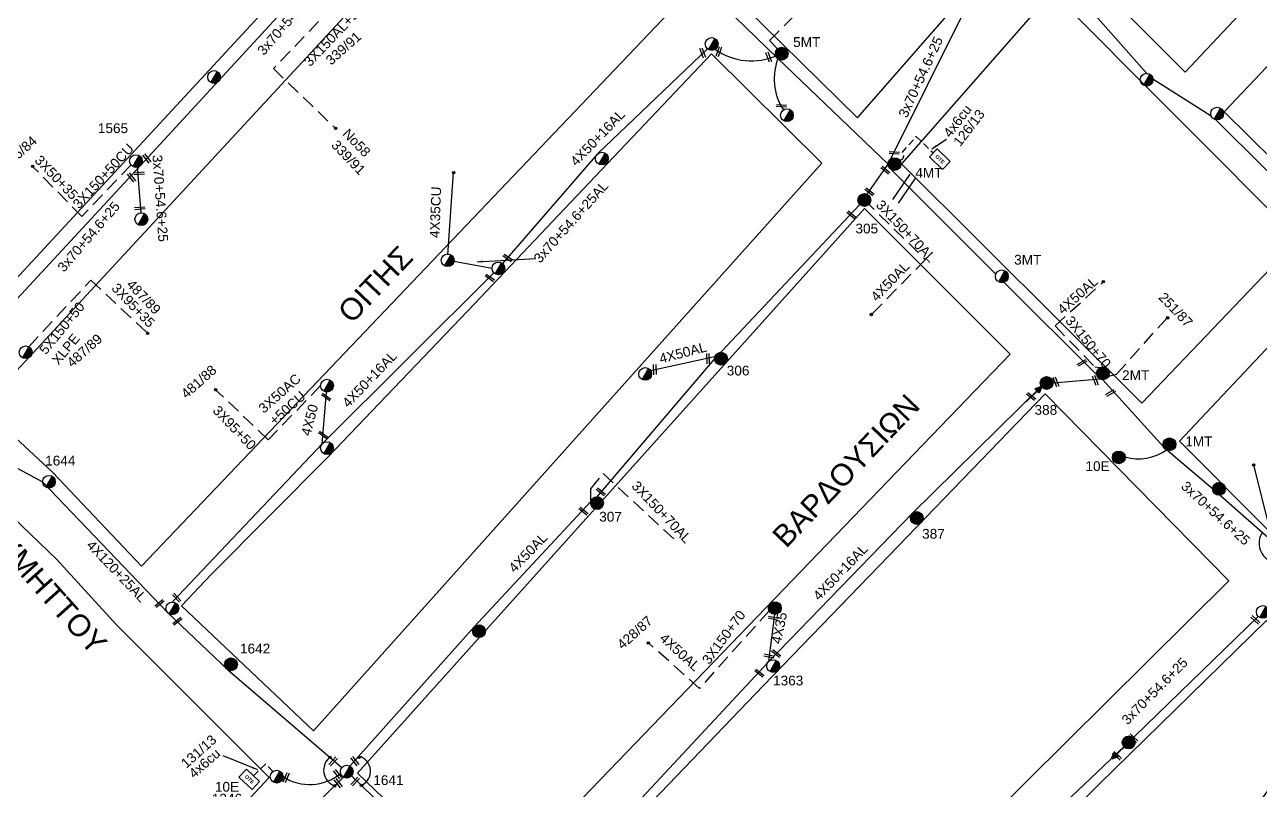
# Model space of a CAD drawing. Header units: millimetres. Extents: x -2449 to 9266, y 48 to 3905.
# Drawn here: x 7761.5 to 7989.7, y 3123.8 to 3265.1 of the extents above; entities that cross this region are included whole.
import ezdxf

# ---------------------------------------------------------------- set-up
doc = ezdxf.new("R2010")
doc.units = ezdxf.units.MM
doc.linetypes.add('DASHED', pattern=[19.05, 12.7, -6.35])
for name, color, linetype in [('Pillar OTE', 7, 'Continuous'), ('Άγνωστα', 7, 'Continuous'), ('Γυμνά εναέρια ΧΤ και ΦΟΠ (3Φ)   4x50+16AL', 7, 'Continuous'), ('Επίτονοι', 7, 'Continuous'), ('Επιγραφές - Σχήματα', 7, 'Continuous'), ('Καλώδια ΧΤ   3x150+50CU', 7, 'DASHED'), ('Καλώδια ΧΤ   3x150+70 XLPE', 7, 'DASHED'), ('Καλώδια ΧΤ   3x150+70AL', 7, 'DASHED'), ('Καλώδια ΧΤ   3x150AL+50CU', 7, 'DASHED'), ('Καλώδια ΧΤ   4x50AL', 7, 'DASHED'), ('Καλώδια ΧΤ   4x6CU', 7, 'DASHED'), ('Μηχανική τομή', 7, 'Continuous'), ('Στύλος Ξύλινος', 7, 'Continuous'), ('Στύλος Ξύλινος @ 1', 7, 'Continuous'), ('Στύλος ΦΜ', 7, 'Continuous'), ('Στύλος ΦΜ @ 1', 7, 'Continuous'), ('Συνδέσεις', 7, 'Continuous'), ('Συνεστραμμένα ΧΤ   3x70+54.6+25 AL', 7, 'SYN_LINE'), ('Συνεστραμμένα ΧΤ   4x120+25 AL', 7, 'SYN_LINE'), ('Τομή', 7, 'Continuous'), ('Υπόβαθρο ΔΕΗ', 7, 'Continuous'), ('Υπόγεια καλώδια Παροχών ΧΤ   4x6', 7, 'DASHED')]:
    doc.layers.add(name, color=color, linetype=linetype)
doc.styles.add('arial', font='arial.ttf')
doc.styles.get("Standard").update_dxf_attribs({"font": 'arial.ttf'})
doc.linetypes.add('SYN_LINE', pattern='A,0.5,-0.0001,["/\\/\\/\\/",Standard,S=0.1,R=0,X=0,Y=-0.05],-0.25', length=0.7501)
doc.dimstyles.new('ISO-25', dxfattribs={"dimtxt": 2.5, "dimasz": 2.5, "dimexe": 1.25, "dimexo": 0.625, "dimtad": 1, "dimtxsty": 'Standard', "dimcen": 2.5, "dimadec": 0, "dimazin": 0, "dimtfac": 1, "dimtmove": 0, "dimatfit": 3, "dimfxl": 0, "dimarcsym": 0})

# ---------------------------------------------------------------- blocks, each defined once
blk = doc.blocks.new('ΥΠΑΡΧΩΝ ΤΣΙΜΕΝΤΕΝΙΟΣ ΣΤΥΛΟΣ')
at = {"layer": 'Στύλος ΦΜ'}
blk.add_hatch(color=7, dxfattribs=at).paths.add_polyline_path([(-1.29, -2.28, 0.574793), (2.62, 0, 0.268822), (1.3, 2.27)])
at = {"layer": 'Στύλος ΦΜ', "color": 7}
blk.add_line((-1.29, -2.28), (1.3, 2.27), dxfattribs=at)
blk.add_circle((0, 0), 2.62, dxfattribs=at)
at = {"layer": 'Στύλος ΦΜ', "flags": 4}
for tag, p in [('ΑΡΙΘΜΟΣ', (-4.68, 8.05)), ('ΤΥΠΟΣ', (-4.91, 3.03))]:
    blk.add_attdef(tag, p, '', height=4, dxfattribs=at)
blk = doc.blocks.new('ΥΠΑΡΧΩΝ ΞΥΛΙΝΟΣ ΣΤΥΛΟΣ')
at = {"layer": 'Στύλος Ξύλινος'}
h = blk.add_hatch(color=7, dxfattribs=at)
h.paths.add_polyline_path([(-2.62, 0, 0.270008), (-1.29, -2.28), (1.3, 2.27, 0.576266)])
h.paths.add_polyline_path([(-1.29, -2.28, 0.574793), (2.62, 0, 0.268822), (1.3, 2.27)])
at = {"layer": 'Στύλος Ξύλινος', "color": 7}
blk.add_line((-1.29, -2.28), (1.3, 2.27), dxfattribs=at)
blk.add_circle((0, 0), 2.62, dxfattribs=at)
at = {"layer": 'Στύλος Ξύλινος', "flags": 4}
for tag, p in [('ΑΡΙΘΜΟΣ', (-4.91, 8.6)), ('ΤΥΠΟΣ', (-4.85, 3.39))]:
    blk.add_attdef(tag, p, '', height=4, dxfattribs=at)
blk = doc.blocks.new('ΜΗΧΑΝΙΚΗ ΤΟΜΗ')
at = {"layer": 'Μηχανική τομή', "ltscale": 40}
for p, q in [((-1.89, 0.78), (1.89, 0.78)), ((1.89, 0), (-1.89, 0))]:
    blk.add_line(p, q, dxfattribs=at)
blk = doc.blocks.new('_ΣΥΝΔΕΣΗ')
at = {"layer": 'Συνδέσεις', "linetype": 'SYN_LINE', "ltscale": 40}
blk.add_hatch(color=256, dxfattribs=at).paths.add_polyline_path([(0.5, -0.01, 1), (-0.5, -0.01, 1)])
at = {"layer": 'Συνδέσεις'}
blk.add_circle((0, -0.01), 0.5, dxfattribs=at)
blk = doc.blocks.new('ΤΟΜΗ')
at = {"layer": 'Τομή', "ltscale": 40}
for p, q in [((-5.68, 0), (5.68, 0)), ((5.68, -2.33), (-5.68, -2.33))]:
    blk.add_line(p, q, dxfattribs=at)
blk = doc.blocks.new('ΕΠΙΤΟΝΟΣ')
at = {"layer": 'Επίτονοι', "lineweight": 40, "ltscale": 40}
blk.add_hatch(color=256, dxfattribs=at).paths.add_polyline_path([(-1.13, 6.47), (0, 9.1), (1.13, 6.47)])
for p, q in [((-1.13, 6.47), (0, 9.1)), ((1.13, 6.47), (-1.13, 6.47)), ((-1.13, 6.47), (0, 6.47)), ((0, 9.1), (1.13, 6.47)), ((0, 6.47), (0, 0))]:
    blk.add_line(p, q, dxfattribs=at)
blk = doc.blocks.new('PILLAR ΟΤΕ')
at = {"layer": 'Pillar OTE', "ltscale": 40}
blk.add_lwpolyline([(-3.31, 2.02), (3.39, 2.02), (3.39, -1.99), (-3.31, -1.99)], close=True, dxfattribs=at)
at = {"layer": 'Pillar OTE', "insert": (-1.81, 0.71), "char_height": 1.3575, "width": 109.961, "attachment_point": 1}
blk.add_mtext('{\\fArial|b1|i0|c161|p34;OTE}', dxfattribs=at)

msp = doc.modelspace()

# ---------------------------------------------------------------- linework, layer by layer
at = {"layer": 'Άγνωστα', "color": 6, "linetype": 'DASHED', "ltscale": 0.2}
msp.add_lwpolyline([(7900.52, 3260.62), (7899.05, 3262.17), (7911.55, 3274.73)], dxfattribs=at)
at = {"layer": 'Άγνωστα', "color": 151, "linetype": 'SYN_LINE', "ltscale": 20}
for points in [[(7953.04, 3273.85), (7968.69, 3256.1)], [(7981.2, 3247.79), (8000.23, 3228.89)], [(7816.47, 3187.7), (7817.25, 3197.28)], [(7816.51, 3187.75), (7788.78, 3158.51)], [(7898.95, 3147.59), (7900.03, 3156.21)]]:
    msp.add_lwpolyline(points, dxfattribs=at)
at = {"layer": 'Άγνωστα', "color": 2, "linetype": 'DASHED', "ltscale": 0.2}
msp.add_lwpolyline([(7819.57, 3268.38), (7818.44, 3268.41), (7807.44, 3256.98), (7818.93, 3245.94)], dxfattribs=at)
at = {"layer": 'Άγνωστα', "linetype": 'SYN_LINE', "ltscale": 20}
msp.add_lwpolyline([(7969.1, 3255.64), (7969.25, 3255.47)], dxfattribs=at)
at = {"layer": 'Άγνωστα', "color": 151, "linetype": 'SYN_LINE', "ltscale": 15}
msp.add_lwpolyline([(7969.85, 3255.09), (7980.59, 3248.28)], dxfattribs=at)
at = {"layer": 'Άγνωστα', "color": 30, "linetype": 'DASHED', "ltscale": 0.2}
msp.add_lwpolyline([(7762.28, 3205.64), (7773.72, 3217.92), (7784.23, 3208.13)], dxfattribs=at)
at = {"layer": 'Άγνωστα', "color": 133, "linetype": 'SYN_LINE', "ltscale": 20}
msp.add_lwpolyline([(7959.12, 3201.91), (7960.09, 3201.79)], dxfattribs=at)
at = {"layer": 'Άγνωστα', "color": 151, "linetype": 'DASHED', "ltscale": 0.2}
for points in [[(7816.16, 3198.46), (7806.5, 3188.48)], [(7806.5, 3188.48), (7796.77, 3197.71)]]:
    msp.add_lwpolyline(points, dxfattribs=at)
at = {"layer": 'Άγνωστα', "color": 133, "linetype": 'SYN_LINE', "ltscale": 8}
msp.add_arc((7967.23, 3193.68), 8.72, 253.255, 305.7235, dxfattribs=at)
at = {"layer": 'Άγνωστα', "linetype": 'Continuous', "ltscale": 0.2}
msp.add_arc((7822.5, 3127.28), 2.87, 294.9204, 75.5532, dxfattribs=at)
at = {"layer": 'Γυμνά εναέρια ΧΤ και ΦΟΠ (3Φ)   4x50+16AL', "color": 6, "ltscale": 0.2}
for points in [[(7887.62, 3260.62), (7867.28, 3241.22), (7849.76, 3220.99)], [(7848.13, 3219.3), (7816.51, 3187.75)]]:
    msp.add_lwpolyline(points, dxfattribs=at)
at = {"layer": 'Γυμνά εναέρια ΧΤ και ΦΟΠ (3Φ)   4x50+16AL', "color": 133, "linetype": 'SYN_LINE', "ltscale": 10}
msp.add_lwpolyline([(7951.39, 3198.95), (7960.02, 3199.71)], dxfattribs=at)
at = {"layer": 'Γυμνά εναέρια ΧΤ και ΦΟΠ (3Φ)   4x50+16AL', "color": 133, "ltscale": 0.2}
msp.add_lwpolyline([(7852.85, 3098.1), (7875.52, 3122.43), (7898.86, 3147.5), (7925.39, 3174.85), (7949.23, 3198.3)], dxfattribs=at)
at = {"layer": 'Γυμνά εναέρια ΧΤ και ΦΟΠ (3Φ)   4x50+16AL', "color": 151, "ltscale": 0.2}
msp.add_lwpolyline([(7770.2, 3072.34), (7793.88, 3100.15), (7820.41, 3126.18)], dxfattribs=at)
at = {"layer": 'Επιγραφές - Σχήματα', "color": 7, "ltscale": 0.15}
for centre, radius, start, end in [((7993.19, 3169.39), 3.74, 148.6457, 250.1632), ((7819.78, 3127.46), 3.06, 128.261, 250.7512)]:
    msp.add_arc(centre, radius, start, end, dxfattribs=at)
at = {"layer": 'Καλώδια ΧΤ   3x150+50CU', "color": 2, "ltscale": 0.2}
msp.add_lwpolyline([(7781.14, 3239.18), (7772.07, 3229.68), (7762.99, 3238.94)], dxfattribs=at)
at = {"layer": 'Καλώδια ΧΤ   3x150+70 XLPE', "color": 133, "ltscale": 0.2}
msp.add_lwpolyline([(7898.98, 3156.86), (7886.09, 3142.55)], dxfattribs=at)
at = {"layer": 'Καλώδια ΧΤ   3x150+70AL', "color": 6, "ltscale": 0.2}
msp.add_lwpolyline([(7916.57, 3232.72), (7927.84, 3221.73)], dxfattribs=at)
at = {"layer": 'Καλώδια ΧΤ   3x150+70AL', "color": 27, "ltscale": 0.2}
msp.add_lwpolyline([(7866.07, 3177.09), (7866.06, 3179.42), (7868.31, 3182.25), (7881.43, 3170.11)], dxfattribs=at)
at = {"layer": 'Καλώδια ΧΤ   3x150AL+50CU', "color": 133, "ltscale": 0.2}
msp.add_lwpolyline([(7951.77, 3209.48), (7959.12, 3201.91)], dxfattribs=at)
at = {"layer": 'Καλώδια ΧΤ   4x50AL', "color": 6, "linetype": 'Continuous', "ltscale": 0.1}
for points in [[(7867.21, 3177.94), (7889.22, 3203.73), (7915.75, 3231.87)], [(7877.07, 3201.28), (7889.2, 3203.92)]]:
    msp.add_lwpolyline(points, dxfattribs=at)
at = {"layer": 'Καλώδια ΧΤ   4x50AL', "color": 6, "ltscale": 0.2}
msp.add_lwpolyline([(7927.84, 3221.73), (7917.83, 3211.56)], dxfattribs=at)
at = {"layer": 'Καλώδια ΧΤ   4x50AL', "color": 133, "ltscale": 0.2}
for points in [[(7951.76, 3209.49), (7960.74, 3217.69)], [(7961.66, 3200.22), (7963.12, 3200.56), (7972.47, 3210.98)], [(7886.09, 3142.55), (7886.09, 3142.55), (7876.78, 3150.93)]]:
    msp.add_lwpolyline(points, dxfattribs=at)
at = {"layer": 'Καλώδια ΧΤ   4x50AL', "color": 27, "linetype": 'Continuous', "ltscale": 0.1}
msp.add_lwpolyline([(7821.57, 3128.22), (7844.53, 3153.91), (7866.07, 3177.09)], dxfattribs=at)
at = {"layer": 'Καλώδια ΧΤ   4x6CU', "color": 151, "linetype": 'DASHED', "ltscale": 0.1}
msp.add_lwpolyline([(7807.36, 3127.22), (7805.98, 3128.61), (7803.77, 3126.4)], dxfattribs=at)
at = {"layer": 'Συνεστραμμένα ΧΤ   3x70+54.6+25 AL', "color": 6, "ltscale": 20}
msp.add_line((7839.63, 3222.63), (7840.67, 3237.8), dxfattribs=at)
at = {"layer": 'Συνεστραμμένα ΧΤ   3x70+54.6+25 AL', "color": 6, "ltscale": 8}
msp.add_line((7847.81, 3220.1), (7840.79, 3221.4), dxfattribs=at)
at = {"layer": 'Συνεστραμμένα ΧΤ   3x70+54.6+25 AL', "color": 6, "linetype": 'SYN_LINE', "ltscale": 20}
for points in [[(7920.95, 3239.36), (7900.5, 3258.9), (7886.81, 3272.27), (7875.39, 3283.81), (7849.35, 3311.29)], [(7921.42, 3240.3), (7934.97, 3267.5)]]:
    msp.add_lwpolyline(points, dxfattribs=at)
at = {"layer": 'Συνεστραμμένα ΧΤ   3x70+54.6+25 AL', "color": 2, "linetype": 'SYN_LINE', "ltscale": 20}
msp.add_lwpolyline([(7753.21, 3207.06), (7782.93, 3239.11), (7819.7, 3279.09), (7842.59, 3303.96)], dxfattribs=at)
at = {"layer": 'Συνεστραμμένα ΧΤ   3x70+54.6+25 AL', "linetype": 'SYN_LINE', "ltscale": 10}
msp.add_lwpolyline([(7782.29, 3238.76), (7782.97, 3230.36)], dxfattribs=at)
at = {"layer": 'Συνεστραμμένα ΧΤ   3x70+54.6+25 AL', "color": 6, "linetype": 'SYN_LINE', "ltscale": 8}
msp.add_lwpolyline([(7917.08, 3233.78), (7920.95, 3239.36)], dxfattribs=at)
at = {"layer": 'Συνεστραμμένα ΧΤ   3x70+54.6+25 AL', "color": 133, "linetype": 'SYN_LINE', "ltscale": 20}
for points in [[(7940.83, 3219.05), (7921.3, 3238.53)], [(7960.1, 3199.84), (7941.69, 3218.2)], [(7971.82, 3187.15), (7960.6, 3199.55)]]:
    msp.add_lwpolyline(points, dxfattribs=at)
at = {"layer": 'Συνεστραμμένα ΧΤ   3x70+54.6+25 AL', "color": 133, "linetype": 'SYN_LINE', "ltscale": 10}
msp.add_lwpolyline([(7992.08, 3169.5), (7980.85, 3179.4), (7972.32, 3186.6)], dxfattribs=at)
at = {"layer": 'Συνεστραμμένα ΧΤ   3x70+54.6+25 AL', "color": 133, "linetype": 'SYN_LINE', "ltscale": 15}
msp.add_lwpolyline([(7992.04, 3169.54), (7988.49, 3183.8)], dxfattribs=at)
at = {"layer": 'Συνεστραμμένα ΧΤ   3x70+54.6+25 AL', "color": 27, "linetype": 'SYN_LINE', "ltscale": 20}
msp.add_lwpolyline([(7915.61, 3082.97), (7942.45, 3110.84), (7964.49, 3131.77), (7989.28, 3155.87)], dxfattribs=at)
at = {"layer": 'Συνεστραμμένα ΧΤ   3x70+54.6+25 AL', "color": 6, "linetype": 'SYN_LINE', "ltscale": 10}
for centre, radius, start, end in [((7895.72, 3270.15), 11.74, 234.8648, 293.8877), ((7910.33, 3255.09), 10.43, 157.4593, 213.3019)]:
    msp.add_arc(centre, radius, start, end, dxfattribs=at)
at = {"layer": 'Συνεστραμμένα ΧΤ   3x70+54.6+25 AL', "color": 151, "linetype": 'SYN_LINE', "ltscale": 10}
msp.add_arc((7814.14, 3133.87), 9.04, 237.0838, 309.2486, dxfattribs=at)
at = {"layer": 'Συνεστραμμένα ΧΤ   4x120+25 AL', "color": 151, "ltscale": 20}
for p, q in [((7741.1, 3193.45), (7764.83, 3180.72)), ((7764.83, 3180.72), (7787.93, 3156.52)), ((7787.93, 3156.52), (7799.03, 3145.99)), ((7799.03, 3145.99), (7820.09, 3127.97))]:
    msp.add_line(p, q, dxfattribs=at)
at = {"layer": 'Συνεστραμμένα ΧΤ   4x120+25 AL', "color": 27, "ltscale": 20}
msp.add_line((7821.88, 3126.44), (7851.42, 3097.89), dxfattribs=at)
at = {"layer": 'Υπόβαθρο ΔΕΗ'}
for points in [[(7955.73, 3276.42), (7975.77, 3256.35), (8094.64, 3382.58), (8080.51, 3395.65)], [(7982.99, 3249), (8102.82, 3375.43), (8122.09, 3358.5), (8001.43, 3230.78), (7982.99, 3249)], [(7816.55, 3330.02), (7841.33, 3306.14), (7745.31, 3202.41), (7718.82, 3228.02), (7816.85, 3329.73)], [(7753.82, 3194.56), (7849.52, 3297.92), (7880.49, 3267.34), (7783.12, 3165.15), (7766.65, 3182.46), (7753.71, 3194.44)], [(7915.32, 3247.91), (7942.99, 3279.61), (7924.91, 3297.99), (7894.41, 3268.36), (7915.32, 3247.91)], [(7967.79, 3195.25), (7996.73, 3225.5), (7951.26, 3271.14), (7923.41, 3239.43), (7967.79, 3195.25)], [(7790.48, 3157.79), (7814.85, 3134.75), (7908.7, 3239.55), (7888.33, 3259.74), (7862.39, 3232.35), (7844.63, 3213.61), (7817.51, 3185.26), (7795.98, 3163.61), (7790.48, 3157.79)], [(7822.97, 3126.93), (7916.57, 3231.14), (7943.5, 3204.25), (7846.83, 3103.99), (7822.97, 3126.93)], [(7974.75, 3188.19), (8002.64, 3217.82), (8022.12, 3199.42), (8044.8, 3176.38)], [(7854.03, 3097.38), (7897.93, 3143.11), (7922.8, 3168.83), (7949.93, 3196.97), (7983.87, 3162.42), (7886.68, 3066.06), (7854.05, 3097.39)], [(7974.75, 3188.19), (8018.9, 3143.91)], [(7704.12, 3142.45), (7746.5, 3186.5), (7767.39, 3166.4), (7778.5, 3154.32), (7806.66, 3126.09), (7763.34, 3079.73), (7704.12, 3142.45)], [(7893.84, 3059.5), (7959.95, 3124.94), (7990.8, 3155.13), (8004.18, 3141.48), (7922.89, 3031.26)]]:
    msp.add_lwpolyline(points, dxfattribs=at)
at = {"layer": 'Υπόγεια καλώδια Παροχών ΧΤ   4x6', "color": 0, "linetype": 'DASHED', "ltscale": 0.1}
msp.add_lwpolyline([(7923.51, 3241.47), (7926.15, 3244.48), (7929.19, 3241.47)], dxfattribs=at)
msp.add_arc((7923.05, 3240.86), 0.769, 270.1761, 53.1814, dxfattribs=at)

# ---------------------------------------------------------------- block references
at = {"layer": 'Pillar OTE', "xscale": 0.5, "yscale": 0.5, "zscale": 0.5}
for p, rotation in [((7930.46, 3240.28), 315.8958986468162), ((7802.98, 3125.8), 316.9422639543602)]:
    msp.add_blockref('PILLAR ΟΤΕ', p, dxfattribs=dict(at, rotation=rotation))
at = {"layer": 'Επίτονοι'}
for p, xscale, yscale, zscale, rotation in [((7946.36, 3195.46), 0.4499999999998552, 0.4499999999998552, 0.4499999999998552, 314.4262990540331), ((7965.16, 3132.39), 0.4499999999998316, 0.4499999999998316, 0.4499999999998316, 134.1184597243315)]:
    msp.add_blockref('ΕΠΙΤΟΝΟΣ', p, dxfattribs=dict(at, xscale=xscale, yscale=yscale, zscale=zscale, rotation=rotation))
at = {"layer": 'Μηχανική τομή'}
for p, xscale, yscale, zscale, rotation in [((7886.52, 3259.81), 0.500000000000004, 0.500000000000004, 0.500000000000004, 290.824015580243), ((7889.5, 3260.2), 0.5000000000000291, 0.5000000000000291, 0.5000000000000291, 251.022966032875), ((7898.69, 3259.03), 0.500000000000004, 0.500000000000004, 0.500000000000004, 290.824015580243), ((7901.26, 3250.3), 0.5000000000000567, 0.5000000000000567, 0.5000000000000567, 175.7684885782068), ((7783.92, 3240.27), 0.4999999999999989, 0.4999999999999989, 0.4999999999999989, 309.2415489733388), ((7922.09, 3241.63), 0.500000000000057, 0.500000000000057, 0.500000000000057, 175.7684885782068), ((7781.09, 3236.74), 0.4999999999999989, 0.4999999999999989, 0.4999999999999989, 309.2415489733388), ((7782.68, 3237.44), 0.5000000000000308, 0.5000000000000308, 0.5000000000000308, 5.217915484181878), ((7920.55, 3238.38), 0.5000000000000265, 0.5000000000000265, 0.5000000000000265, 140.7810715691225), ((7917.64, 3234.39), 0.5000000000000265, 0.5000000000000265, 0.5000000000000265, 140.7810715691225), ((7782.8, 3231.02), 0.5000000000000308, 0.5000000000000308, 0.5000000000000308, 5.217915484181878), ((7914.28, 3230.14), 0.5000000000000265, 0.5000000000000265, 0.5000000000000265, 140.7810715691225), ((7850.59, 3221.89), 0.4999999999999989, 0.4999999999999989, 0.4999999999999989, 324.5093570648642), ((7847.29, 3218.2), 0.4999999999999989, 0.4999999999999989, 0.4999999999999989, 324.5093570648642), ((7887.87, 3203.45), 0.5000000000000263, 0.5000000000000263, 0.5000000000000263, 91.97134285517421), ((7956.84, 3202.5), 0.4999999999999996, 0.4999999999999996, 0.4999999999999996, 30.13463531064678), ((7878.06, 3201.44), 0.5000000000000263, 0.5000000000000263, 0.5000000000000263, 91.97134285517421), ((7952.12, 3199.22), 0.5000000000000131, 0.5000000000000131, 0.5000000000000131, 110.6709136179285), ((7959.37, 3199.49), 0.5000000000000132, 0.5000000000000132, 0.5000000000000132, 110.6709136179285), ((7817.07, 3196.19), 0.4999999999999989, 0.4999999999999989, 0.4999999999999989, 324.5093570648642), ((7947.48, 3196.58), 0.5000000000000118, 0.5000000000000118, 0.5000000000000118, 141.6316657545122), ((7962.08, 3196.93), 0.4999999999999993, 0.4999999999999993, 0.4999999999999993, 30.1346353106468), ((7816.52, 3189.2), 0.4999999999999989, 0.4999999999999989, 0.4999999999999989, 324.5093570648642), ((7868.04, 3179), 0.5000000000000265, 0.5000000000000265, 0.5000000000000265, 140.7810715691225), ((7864.84, 3175.44), 0.5000000000000265, 0.5000000000000265, 0.5000000000000265, 140.7810715691225), ((7789.72, 3159.44), 0.4999999999999565, 0.4999999999999565, 0.4999999999999565, 133.5635408058738), ((7786.31, 3158.4), 0.49999999999996, 0.49999999999996, 0.49999999999996, 218.1587263737433), ((7789.59, 3155.12), 0.49999999999996, 0.49999999999996, 0.49999999999996, 218.1587263737433), ((7899.8, 3155.7), 0.5000000000000001, 0.5000000000000001, 0.5000000000000001, 168.1943595111924), ((7988.62, 3155.07), 0.4999999999999999, 0.4999999999999999, 0.4999999999999999, 317.2928800074006), ((7899.02, 3148.73), 0.5000000000000001, 0.5000000000000001, 0.5000000000000001, 168.1943595111924), ((7900.39, 3149.17), 0.5000000000000118, 0.5000000000000118, 0.5000000000000118, 141.6316657545122), ((7897.29, 3145.51), 0.5000000000000118, 0.5000000000000118, 0.5000000000000118, 141.6316657545122), ((7966.09, 3133.23), 0.4999999999999999, 0.4999999999999999, 0.4999999999999999, 317.2928800074006), ((7822.31, 3129.04), 0.5000000000000117, 0.5000000000000117, 0.5000000000000117, 308.6090698668687), ((7963.09, 3129.99), 0.4999999999999999, 0.4999999999999999, 0.4999999999999999, 317.2928800074006), ((7818.33, 3129.23), 0.4999999999999457, 0.4999999999999457, 0.4999999999999457, 226.3753392317034), ((7809.64, 3126.18), 0.4999999999999457, 0.4999999999999457, 0.4999999999999457, 246.5896442772649), ((7819.13, 3126.63), 0.5000000000000117, 0.5000000000000117, 0.5000000000000117, 308.6090698668687), ((7819.27, 3124.96), 0.5000000000000117, 0.5000000000000117, 0.5000000000000117, 308.6090698668687), ((7822.41, 3125.52), 0.4999999999999457, 0.4999999999999457, 0.4999999999999457, 226.3753392317034)]:
    msp.add_blockref('ΜΗΧΑΝΙΚΗ ΤΟΜΗ', p, dxfattribs=dict(at, xscale=xscale, yscale=yscale, zscale=zscale, rotation=rotation))
at = {"layer": 'Στύλος Ξύλινος @ 1', "ltscale": 40}
ref = msp.add_blockref('ΥΠΑΡΧΩΝ ΞΥΛΙΝΟΣ ΣΤΥΛΟΣ', (7901.31, 3259.75), dxfattribs=dict(at, xscale=0.4499999999998181, yscale=0.4499999999998181, zscale=0.4499999999998181))
ref.add_attrib('ΤΥΠΟΣ', '5ΜΤ', (7903.4, 3260.99), dxfattribs={"layer": 'Στύλος Ξύλινος', "height": 1.8, "flags": 4})
ref = msp.add_blockref('ΥΠΑΡΧΩΝ ΞΥΛΙΝΟΣ ΣΤΥΛΟΣ', (7922.13, 3239.36), dxfattribs=dict(at, xscale=0.4499999999998181, yscale=0.4499999999998181, zscale=0.4499999999998181))
ref.add_attrib('ΤΥΠΟΣ', '4ΜΤ', (7925.97, 3236.83), dxfattribs={"layer": 'Στύλος Ξύλινος', "height": 1.8, "flags": 4})
ref = msp.add_blockref('ΥΠΑΡΧΩΝ ΞΥΛΙΝΟΣ ΣΤΥΛΟΣ', (7916.56, 3232.72), dxfattribs=dict(at, xscale=0.4499999999998181, yscale=0.4499999999998181, zscale=0.4499999999998181))
ref.add_attrib('ΑΡΙΘΜΟΣ', '305', (7914.91, 3226.56), dxfattribs={"layer": 'Στύλος Ξύλινος', "height": 1.8, "flags": 4})
ref = msp.add_blockref('ΥΠΑΡΧΩΝ ΞΥΛΙΝΟΣ ΣΤΥΛΟΣ', (7890.08, 3203.43), dxfattribs=dict(at, xscale=0.4499999999998181, yscale=0.4499999999998181, zscale=0.4499999999998181))
ref.add_attrib('ΑΡΙΘΜΟΣ', '306', (7891.15, 3200.34), dxfattribs={"layer": 'Στύλος Ξύλινος', "height": 1.8, "flags": 4})
ref = msp.add_blockref('ΥΠΑΡΧΩΝ ΞΥΛΙΝΟΣ ΣΤΥΛΟΣ', (7960.6, 3200.73), dxfattribs=dict(at, xscale=0.4499999999998181, yscale=0.4499999999998181, zscale=0.4499999999998181))
ref.add_attrib('ΤΥΠΟΣ', '2ΜΤ', (7964.14, 3199.49), dxfattribs={"layer": 'Στύλος Ξύλινος', "height": 1.8, "flags": 4})
ref = msp.add_blockref('ΥΠΑΡΧΩΝ ΞΥΛΙΝΟΣ ΣΤΥΛΟΣ', (7950.21, 3198.95), dxfattribs=dict(at, xscale=0.4499999999998181, yscale=0.4499999999998181, zscale=0.4499999999998181))
ref.add_attrib('ΑΡΙΘΜΟΣ', '388', (7947.97, 3193.08), dxfattribs={"layer": 'Στύλος Ξύλινος', "height": 1.8, "flags": 4})
ref = msp.add_blockref('ΥΠΑΡΧΩΝ ΞΥΛΙΝΟΣ ΣΤΥΛΟΣ', (7972.9, 3187.63), dxfattribs=dict(at, xscale=0.4499999999998181, yscale=0.4499999999998181, zscale=0.4499999999998181))
ref.add_attrib('ΤΥΠΟΣ', '1ΜΤ', (7975.8, 3187.27), dxfattribs={"layer": 'Στύλος Ξύλινος', "height": 1.8, "flags": 4})
ref = msp.add_blockref('ΥΠΑΡΧΩΝ ΞΥΛΙΝΟΣ ΣΤΥΛΟΣ', (7963.54, 3185.21), dxfattribs=dict(at, xscale=0.4499999999998181, yscale=0.4499999999998181, zscale=0.4499999999998181))
ref.add_attrib('ΑΡΙΘΜΟΣ', '10Ε', (7957.38, 3182.69), dxfattribs={"layer": 'Στύλος Ξύλινος', "height": 1.8, "flags": 4})
at = {"layer": 'Στύλος Ξύλινος @ 1', "ltscale": 40, "xscale": 0.4499999999998181, "yscale": 0.4499999999998181, "zscale": 0.4499999999998181}
for p in [(7982.02, 3179.4), (7900.03, 3157.39), (7845.41, 3153.13), (7965.35, 3132.58)]:
    msp.add_blockref('ΥΠΑΡΧΩΝ ΞΥΛΙΝΟΣ ΣΤΥΛΟΣ', p, dxfattribs=at)
at = {"layer": 'Στύλος Ξύλινος @ 1', "ltscale": 40}
ref = msp.add_blockref('ΥΠΑΡΧΩΝ ΞΥΛΙΝΟΣ ΣΤΥΛΟΣ', (7867.21, 3176.76), dxfattribs=dict(at, xscale=0.4499999999998181, yscale=0.4499999999998181, zscale=0.4499999999998181))
ref.add_attrib('ΑΡΙΘΜΟΣ', '307', (7867.6, 3173.36), dxfattribs={"layer": 'Στύλος Ξύλινος', "height": 1.8, "flags": 4})
ref = msp.add_blockref('ΥΠΑΡΧΩΝ ΞΥΛΙΝΟΣ ΣΤΥΛΟΣ', (7926.23, 3174.03), dxfattribs=dict(at, xscale=0.4499999999998181, yscale=0.4499999999998181, zscale=0.4499999999998181))
ref.add_attrib('ΑΡΙΘΜΟΣ', '387', (7927.22, 3170.21), dxfattribs={"layer": 'Στύλος Ξύλινος', "height": 1.8, "flags": 4})
ref = msp.add_blockref('ΥΠΑΡΧΩΝ ΞΥΛΙΝΟΣ ΣΤΥΛΟΣ', (7799.61, 3147.01), dxfattribs=dict(at, xscale=0.4499999999998181, yscale=0.4499999999998181, zscale=0.4499999999998181))
ref.add_attrib('ΤΥΠΟΣ', '1642', (7801.27, 3149.02), dxfattribs={"layer": 'Στύλος Ξύλινος', "height": 1.8, "flags": 4})
at = {"layer": 'Στύλος ΦΜ @ 1', "ltscale": 40, "xscale": 0.4499999999998181, "yscale": 0.4499999999998181, "zscale": 0.4499999999998181}
for p in [(7888.37, 3261.53), (7796.49, 3255.43), (7968.69, 3254.92), (7902.26, 3248.38), (7981.7, 3248.68), (7868.09, 3240.37), (7783.07, 3229.19), (7839.63, 3221.61), (7848.99, 3220.1), (7761.7, 3204.62), (7876.09, 3200.62), (7817.34, 3198.46), (7817.34, 3186.92), (7788.78, 3157.33), (7990.13, 3156.69)]:
    msp.add_blockref('ΥΠΑΡΧΩΝ ΤΣΙΜΕΝΤΕΝΙΟΣ ΣΤΥΛΟΣ', p, dxfattribs=at)
at = {"layer": 'Στύλος ΦΜ @ 1', "ltscale": 40}
ref = msp.add_blockref('ΥΠΑΡΧΩΝ ΤΣΙΜΕΝΤΕΝΙΟΣ ΣΤΥΛΟΣ', (7782.06, 3239.91), dxfattribs=dict(at, xscale=0.4499999999998181, yscale=0.4499999999998181, zscale=0.4499999999998181))
ref.add_attrib('ΑΡΙΘΜΟΣ', '1565', (7775.03, 3245.08), dxfattribs={"layer": 'Στύλος ΦΜ', "height": 1.8, "flags": 4})
ref = msp.add_blockref('ΥΠΑΡΧΩΝ ΤΣΙΜΕΝΤΕΝΙΟΣ ΣΤΥΛΟΣ', (7941.94, 3218.63), dxfattribs=dict(at, xscale=0.4499999999998181, yscale=0.4499999999998181, zscale=0.4499999999998181))
ref.add_attrib('ΤΥΠΟΣ', '3ΜΤ', (7944.21, 3220.8), dxfattribs={"layer": 'Στύλος ΦΜ', "height": 1.8, "flags": 4})
ref = msp.add_blockref('ΥΠΑΡΧΩΝ ΤΣΙΜΕΝΤΕΝΙΟΣ ΣΤΥΛΟΣ', (7766, 3180.72), dxfattribs=dict(at, xscale=0.4499999999998181, yscale=0.4499999999998181, zscale=0.4499999999998181))
ref.add_attrib('ΤΥΠΟΣ', '1644', (7765.3, 3183.71), dxfattribs={"layer": 'Στύλος ΦΜ', "height": 1.8, "flags": 4})
ref = msp.add_blockref('ΥΠΑΡΧΩΝ ΤΣΙΜΕΝΤΕΝΙΟΣ ΣΤΥΛΟΣ', (7899.72, 3146.69), dxfattribs=dict(at, xscale=0.4499999999998181, yscale=0.4499999999998181, zscale=0.4499999999998181))
ref.add_attrib('ΑΡΙΘΜΟΣ', '1363', (7899.69, 3143.12), dxfattribs={"layer": 'Στύλος ΦΜ', "height": 1.8, "flags": 4})
ref = msp.add_blockref('ΥΠΑΡΧΩΝ ΤΣΙΜΕΝΤΕΝΙΟΣ ΣΤΥΛΟΣ', (7820.99, 3127.2), dxfattribs=dict(at, xscale=0.4499999999998181, yscale=0.4499999999998181, zscale=0.4499999999998181))
ref.add_attrib('ΑΡΙΘΜΟΣ', '1641', (7825.88, 3124.73), dxfattribs={"layer": 'Στύλος ΦΜ', "height": 1.8, "flags": 4})
ref = msp.add_blockref('ΥΠΑΡΧΩΝ ΤΣΙΜΕΝΤΕΝΙΟΣ ΣΤΥΛΟΣ', (7808.05, 3126.27), dxfattribs=dict(at, xscale=0.4499999999998181, yscale=0.4499999999998181, zscale=0.4499999999998181))
ref.add_attrib('ΤΥΠΟΣ', '10Ε', (7796.64, 3123.51), dxfattribs={"layer": 'Στύλος ΦΜ', "height": 1.8, "flags": 4})
ref.add_attrib('ΑΡΙΘΜΟΣ', '1346', (7796.08, 3121.31), dxfattribs={"layer": 'Στύλος ΦΜ', "height": 1.8, "flags": 4})
at = {"layer": 'Συνδέσεις', "xscale": 0.4500000000000455, "yscale": 0.4500000000000455, "zscale": 0.4500000000000455}
for p in [(7818.93, 3245.95), (7763, 3238.95), (7840.75, 3237.79), (7960.67, 3217.65), (7917.86, 3211.6), (7972.55, 3210.98), (7784.23, 3208.14), (7796.77, 3197.72), (7988.44, 3183.82), (7876.66, 3150.96), (7817.89, 3129.86), (7823.23, 3129.84), (7818.77, 3124.58), (7823.71, 3124.68)]:
    msp.add_blockref('_ΣΥΝΔΕΣΗ', p, dxfattribs=at)
at = {"layer": 'Τομή', "xscale": 0.4999999999999817, "yscale": 0.4999999999999817, "zscale": 0.4999999999999817, "rotation": 55.67736179143022}
msp.add_blockref('ΤΟΜΗ', (7923.41, 3235.14), dxfattribs=at)

# ---------------------------------------------------------------- texts
at = {"layer": 'Άγνωστα', "linetype": 'SYN_LINE', "ltscale": 20, "char_height": 1.8, "width": 69.1904, "attachment_point": 1, "style": 'arial'}
for s, insert, rotation in [('3X150AL+50CU', (7812.9, 3258.46), 46.3484), ('3x70+54.6+25', (7922.77, 3248.51), 65.2548), ('3X50+35', (7764.52, 3241.18), 313.8352), ('4X35CU', (7836.3, 3225.75), 88.0398), ('3X95+35', (7778.72, 3217.57), 313.8352), ('5X150+50\\PXLPE', (7764.05, 3205.18), 50.7255), ('3X50AC\\P+50CU', (7804.5, 3194.59), 41.6909), ('3X95+50', (7797.4, 3194.98), 313.8352), ('4X50', (7812.51, 3189.51), 75.4962), ('4X35', (7899.38, 3151.03), 78.4888)]:
    msp.add_mtext(s, dxfattribs=dict(at, insert=insert, rotation=rotation))
at = {"layer": 'Γυμνά εναέρια ΧΤ και ΦΟΠ (3Φ)   4x50+16AL', "ltscale": 40, "char_height": 1.8, "width": 69.1904, "attachment_point": 1, "rotation": 46.1418, "style": 'arial'}
for insert in [(7862.07, 3240.1), (7819.97, 3195.52), (7906.89, 3159.89)]:
    msp.add_mtext('4X50+16AL', dxfattribs=dict(at, insert=insert))
at = {"layer": 'Επιγραφές - Σχήματα', "linetype": 'SYN_LINE', "ltscale": 20, "char_height": 1.8, "width": 69.1904, "attachment_point": 1, "style": 'arial'}
for s, insert, rotation in [('339/91', (7816.9, 3258.85), 41.6909), ('286/84', (7757.03, 3239.61), 41.6909), ('Nο58', (7821.39, 3246.09), 313.8352), ('339/91', (7819.29, 3243.99), 313.8352), ('487/89', (7781.5, 3218.23), 313.8352), ('251/87', (7972.03, 3215.87), 313.8352), ('487/89', (7769.09, 3203.05), 41.6909), ('481/88', (7790.19, 3197.3), 41.6909), ('428/87', (7870.7, 3150.99), 41.6909), ('131/13', (7790.18, 3129.06), 41.6909), ('4x6cu', (7791.62, 3127.19), 41.6909)]:
    msp.add_mtext(s, dxfattribs=dict(at, insert=insert, rotation=rotation))
at = {"layer": 'Επιγραφές - Σχήματα', "char_height": 4, "width": 157.7424, "attachment_point": 1}
for s, insert, rotation in [('ΟΙΤΗΣ', (7819, 3212.48), 46.3401), ('\\pt128;ΒΑΡΔΟΥΣΙΩΝ', (7899.22, 3171.06), 46.3401), ('ΥΜΗΤΤΟΥ', (7758.8, 3171.49), 311.8298)]:
    msp.add_mtext(s, dxfattribs=dict(at, insert=insert, rotation=rotation))
at = {"layer": 'Καλώδια ΧΤ   3x150+50CU', "ltscale": 40, "insert": (7770.23, 3232.18), "char_height": 1.8, "width": 69.1904, "attachment_point": 1, "rotation": 47.3322, "style": 'arial'}
msp.add_mtext('3X150+50CU', dxfattribs=at)
at = {"layer": 'Καλώδια ΧΤ   3x150+70 XLPE', "ltscale": 40, "char_height": 1.8, "width": 69.1904, "attachment_point": 1, "style": 'arial'}
for insert, rotation in [((7954.93, 3211.54), 309.4016), ((7886.45, 3147.9), 53.6629)]:
    msp.add_mtext('3X150+70', dxfattribs=dict(at, insert=insert, rotation=rotation))
at = {"layer": 'Καλώδια ΧΤ   3x150+70AL', "ltscale": 40, "char_height": 1.8, "width": 69.1904, "attachment_point": 1, "rotation": 313.4659, "style": 'arial'}
for insert in [(7919.87, 3232.93), (7874.75, 3181.06)]:
    msp.add_mtext('3X150+70AL', dxfattribs=dict(at, insert=insert))
at = {"layer": 'Καλώδια ΧΤ   4x50AL', "ltscale": 40, "char_height": 1.8, "width": 69.1904, "attachment_point": 1, "style": 'arial'}
for s, insert, rotation in [('4x6cu', (7930.99, 3245.2), 52.4699), ('126/13', (7932.82, 3243.56), 52.4699), ('4X50AL', (7917.56, 3215.1), 46.3744), ('4X50AL', (7951.99, 3212.84), 41.6909), ('4X50AL', (7878.5, 3204.26), 14.7936), ('4X50AL', (7879.82, 3152.95), 317.6563)]:
    msp.add_mtext(s, dxfattribs=dict(at, insert=insert, rotation=rotation))
at = {"layer": 'Καλώδια ΧΤ   4x50AL', "linetype": 'DASHED', "ltscale": 0.1, "insert": (7850.69, 3165.04), "char_height": 1.8, "width": 69.1904, "attachment_point": 1, "rotation": 46.1418, "style": 'arial'}
msp.add_mtext('4X50AL', dxfattribs=at)
at = {"layer": 'Συνεστραμμένα ΧΤ   3x70+54.6+25 AL', "style": 'arial'}
msp.add_text('3x70+54.6+25AL', height=1.8, rotation=48.285, dxfattribs=at).set_placement((7856.68, 3220.94))
at = {"layer": 'Συνεστραμμένα ΧΤ   3x70+54.6+25 AL', "linetype": 'SYN_LINE', "ltscale": 20, "char_height": 1.8, "width": 69.1904, "attachment_point": 1, "style": 'arial'}
for insert, rotation in [((7804.32, 3260.46), 49.3501), ((7786.9, 3241.12), 274.0104), ((7767.41, 3220.44), 49.3501), ((7976.1, 3180.99), 317.675), ((7963.87, 3136.98), 45.4454)]:
    msp.add_mtext('3x70+54.6+25', dxfattribs=dict(at, insert=insert, rotation=rotation))
at = {"layer": 'Συνεστραμμένα ΧΤ   4x120+25 AL', "style": 'arial'}
msp.add_text('4X120+25AL', height=1.8, rotation=313.8352, dxfattribs=at).set_placement((7772.81, 3168.87))

# ---------------------------------------------------------------- leaders
at = {"layer": 'Επιγραφές - Σχήματα', "ltscale": 40}
for points in [[(7929, 3242.2), (7931.75, 3243.96)], [(7845.04, 3221.34), (7855.87, 3221.91)], [(7804.57, 3127.54), (7798.15, 3130.09)]]:
    msp.add_leader(points, dimstyle='ISO-25', override={"dimasz": 1, "dimtad": 0}, dxfattribs=at)

doc.saveas('drawing.dxf')
